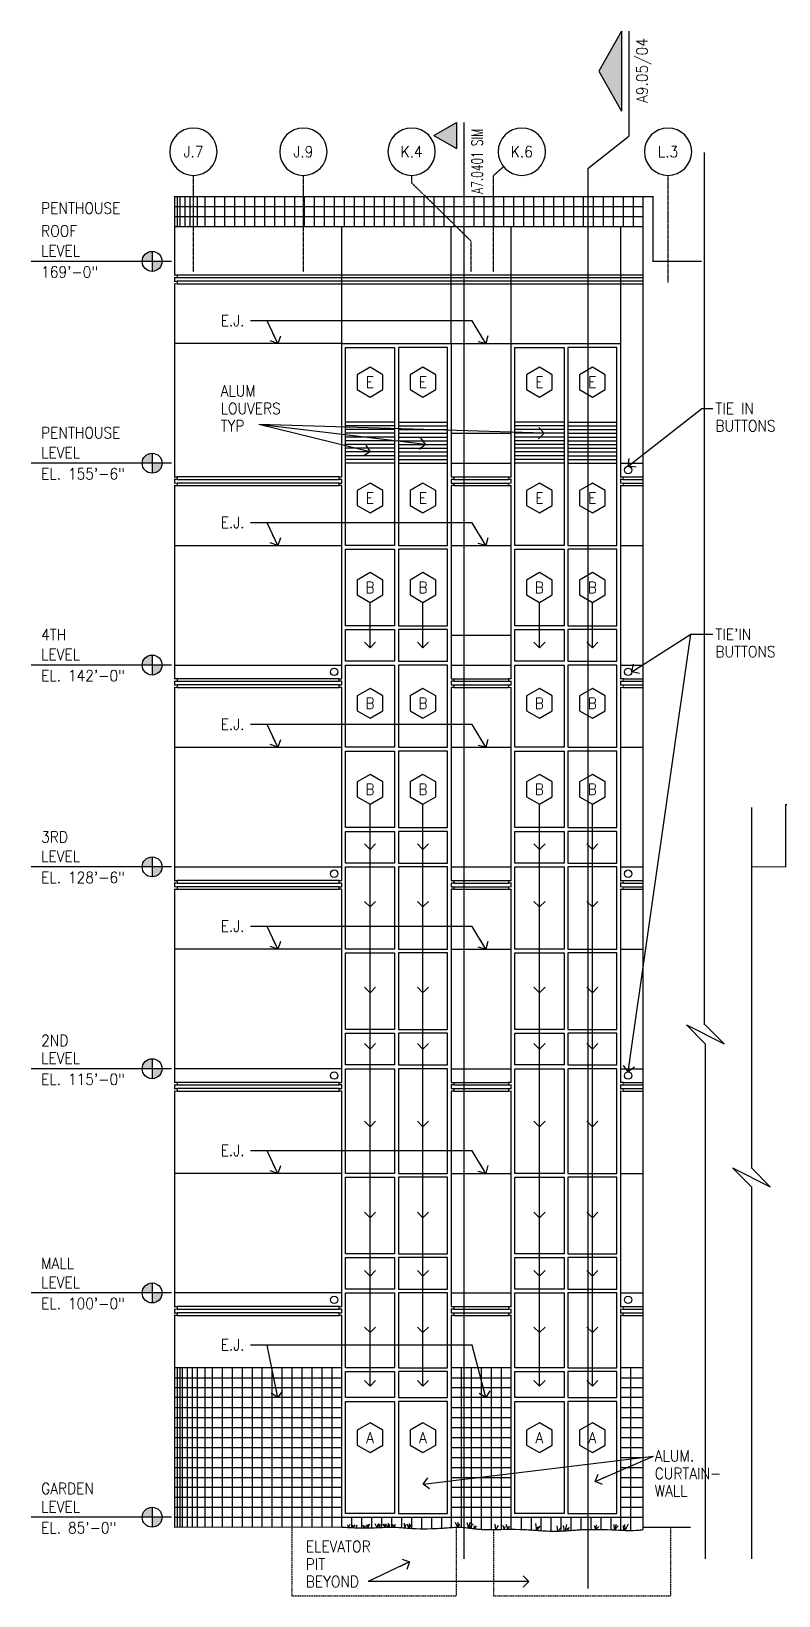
# Model space of a CAD drawing. Header units: inches. Extents: x 52 to 3653, y 87 to 2575.
# Drawn here: x 52 to 652, y 106 to 1362 of the extents above; entities that cross this region are included whole.
import ezdxf
from ezdxf.enums import TextEntityAlignment as Align

# ---------------------------------------------------------------- set-up
doc = ezdxf.new("R2010")
doc.units = ezdxf.units.IN
doc.header["$LTSCALE"] = 0.5
doc.header["$MEASUREMENT"] = 0
doc.linetypes.add('CENTER', pattern=[2, 1.25, -0.25, 0.25, -0.25])
doc.linetypes.add('HIDDEN', pattern=[0.375, 0.25, -0.125])
doc.layers.get('0').update_dxf_attribs({"linetype": 'CONTINUOUS'})
for name, color, linetype in [('A-ANNO-NOTE', 7, 'CONTINUOUS'), ('A-ANNO-SYMB', 7, 'CONTINUOUS'), ('A-ELEV', 2, 'CONTINUOUS'), ('A-ELEV-IDEN', 7, 'CONTINUOUS'), ('A-ELEV-OTLN', 5, 'CONTINUOUS'), ('A-ELEV-PATT', 8, 'CONTINUOUS'), ('A-GLAZ-FULL', 3, 'CONTINUOUS'), ('A-GLAZ-IDEN', 7, 'CONTINUOUS'), ('A-SECT-IDEN', 7, 'CONTINUOUS'), ('S-GRID', 8, 'CENTER'), ('S-GRID-IDEN', 7, 'CONTINUOUS')]:
    doc.layers.add(name, color=color, linetype=linetype)
doc.styles.add('NOTE', font='romans.shx', dxfattribs={"width": 0.9})
doc.dimstyles.new('A5-96', dxfattribs={"dimscale": 96, "dimtxt": 0.09375, "dimasz": 0.09375, "dimexe": 0.03125, "dimexo": 0.03125, "dimgap": 0.03125, "dimtad": 1, "dimdec": 4, "dimzin": 3, "dimdsep": 46, "dimlunit": 4, "dimtxsty": 'NOTE', "dimblk1": 'OPEN90', "dimblk2": 'OPEN90', "dimsah": 1, "dimcen": 0.09375, "dimclrd": 256, "dimclre": 256, "dimclrt": 256, "dimadec": 0, "dimazin": 0, "dimtfac": 1, "dimtdec": 4, "dimtmove": 2, "dimatfit": 3, "dimldrblk": 'OPEN90', "dimfxl": 0, "dimtolj": 1, "dimtzin": 1, "dimarcsym": 0})

# ---------------------------------------------------------------- blocks, each defined once
blk = doc.blocks.new('ELEVIDEN1')
h = blk.add_hatch(color=256)
h.paths.add_polyline_path([(0, 8), (0, 0), (8, 0, 0.414214)])
h.paths.add_polyline_path([(0, 0), (-8, 0, 0.414214), (0, -8)])
for p, q in [((-8, 0), (8, 0)), ((0, 8), (0, -8))]:
    blk.add_line(p, q)
blk.add_circle((0, 0), 8)
blk = doc.blocks.new('GRIDIDEN1')
blk.add_circle((0, 0), 0.198)
at = {"style": 'NOTE', "width": 0.9}
blk.add_attdef('IDEN1', text='', height=0.0938, dxfattribs=at).set_placement((0, 0), align=Align.MIDDLE)
blk = doc.blocks.new('_OPEN90')
at = {"color": 0, "linetype": 'ByBlock'}
for p, q in [((0, 0), (-1, 0)), ((-0.5, 0.5), (0, 0)), ((0, 0), (-0.5, -0.5))]:
    blk.add_line(p, q, dxfattribs=at)
blk = doc.blocks.new('SYMB')
blk.add_lwpolyline([(0, 0.125), (-0.108, 0.062), (-0.108, -0.062), (0, -0.125), (0.108, -0.062), (0.108, 0.062)], close=True)
at = {"style": 'NOTE', "width": 0.9}
blk.add_attdef('SYMB', text='', height=0.0938, dxfattribs=at).set_placement((0, 0), align=Align.MIDDLE)
blk = doc.blocks.new('SECTIDEN')
blk.add_hatch(color=256).paths.add_polyline_path([(18, 32), (0, 0), (18, -32)])
for p, q in [((18, 32), (0, 0)), ((18, 32), (18, -32)), ((0, 0), (18, -32))]:
    blk.add_line(p, q)
blk = doc.blocks.new('SECTIDEN2')
blk.add_hatch(color=256).paths.add_polyline_path([(0, 18.2), (-10.5, 0), (10.5, 0)])
for p, q in [((0, 18.2), (-10.5, 0)), ((0, 18.2), (10.5, 0)), ((10.5, 0), (-10.5, 0))]:
    blk.add_line(p, q)

msp = doc.modelspace()

# ---------------------------------------------------------------- linework, layer by layer
at = {"layer": 'A-ANNO-SYMB'}
for p, q in [((592.36871, 1264.20113), (592.36871, 564.00842)), ((630.20574, 738.52158), (630.20574, 449.30769)), ((577.97788, 564.06106), (608.32205, 548.79588)), ((577.97788, 564.06106), (593.14996, 548.84852)), ((593.14996, 564.00842), (608.32205, 548.79588)), ((593.14996, 548.84852), (593.14996, 135.39921)), ((615.03366, 449.36033), (645.37782, 434.09516)), ((615.03366, 449.36033), (630.20574, 434.1478)), ((630.20574, 449.30769), (645.37782, 434.09516)), ((630.20574, 434.1478), (630.20574, 135.39921))]:
    msp.add_line(p, q, dxfattribs=at)
at = {"layer": 'A-ELEV'}
for p, q in [((167.24518, 1204.85599), (543.24518, 1204.85599)), ((301.24518, 1110.85599), (301.24518, 1204.85599)), ((389.23502, 1110.85599), (389.23502, 1204.85599)), ((437.23502, 1110.85599), (437.23502, 1204.85599)), ((525.22485, 1110.85599), (525.22485, 1204.85599)), ((543.24518, 1165.85599), (169.24518, 1165.85599)), ((169.24518, 1163.85599), (543.24518, 1163.85599)), ((543.24518, 1160.85599), (169.24518, 1160.85599)), ((169.24518, 1158.85599), (543.24518, 1158.85599)), ((301.24518, 1110.85599), (167.24518, 1110.85599)), ((389.23502, 1110.85599), (437.23502, 1110.85599)), ((389.23502, 1110.85599), (437.23502, 1110.85599)), ((389.23502, 1038.85599), (437.23502, 1038.85599)), ((389.23502, 1014.85599), (437.23502, 1014.85599)), ((525.23502, 1014.85599), (543.24518, 1014.85599)), ((299.24518, 1003.85599), (169.24518, 1003.85599)), ((169.24518, 1001.85599), (299.24518, 1001.85599)), ((299.24518, 998.85599), (169.24518, 998.85599)), ((169.24518, 996.85599), (299.24518, 996.85599)), ((391.23502, 1003.85599), (435.23502, 1003.85599)), ((391.23502, 1001.85599), (435.23502, 1001.85599)), ((391.23502, 998.85599), (435.23502, 998.85599)), ((391.23502, 996.85599), (435.23502, 996.85599)), ((527.22485, 1003.85599), (543.24518, 1003.85599)), ((527.22485, 1001.85599), (543.24518, 1001.85599)), ((527.22485, 998.85599), (543.24518, 998.85599)), ((527.22485, 996.85599), (543.24518, 996.85599)), ((167.24518, 948.85599), (301.24518, 948.85599)), ((389.23502, 948.85599), (437.23502, 948.85599)), ((525.23502, 948.85599), (543.24518, 948.85599)), ((389.23502, 876.85599), (437.23502, 876.85599)), ((167.24518, 852.85599), (301.24518, 852.85599)), ((299.24518, 841.85599), (169.24518, 841.85599)), ((389.23502, 852.85599), (437.23502, 852.85599)), ((391.23502, 841.85599), (435.23502, 841.85599)), ((525.23502, 852.85599), (543.24518, 852.85599)), ((527.22485, 841.85599), (543.24518, 841.85599)), ((169.24518, 839.85599), (299.24518, 839.85599)), ((299.24518, 836.85599), (169.24518, 836.85599)), ((169.24518, 834.85599), (299.24518, 834.85599)), ((391.23502, 839.85599), (435.23502, 839.85599)), ((391.23502, 836.85599), (435.23502, 836.85599)), ((391.23502, 834.85599), (435.23502, 834.85599)), ((527.22485, 839.85599), (543.24518, 839.85599)), ((527.22485, 836.85599), (543.24518, 836.85599)), ((527.22485, 834.85599), (543.24518, 834.85599)), ((167.24518, 786.85599), (301.24518, 786.85599)), ((389.23502, 786.85599), (437.23502, 786.85599)), ((525.23502, 786.85599), (543.24518, 786.85599)), ((167.24518, 690.85599), (301.24518, 690.85599)), ((389.23502, 690.85599), (437.23502, 690.85599)), ((525.23502, 690.85599), (543.24518, 690.85599)), ((299.24518, 679.85599), (169.24518, 679.85599)), ((391.23502, 679.85599), (435.23502, 679.85599)), ((527.22485, 679.85599), (543.24518, 679.85599)), ((169.24518, 677.85599), (299.24518, 677.85599)), ((299.24518, 674.85599), (169.24518, 674.85599)), ((169.24518, 672.85599), (299.24518, 672.85599)), ((391.23502, 677.85599), (435.23502, 677.85599)), ((391.23502, 674.85599), (435.23502, 674.85599)), ((391.23502, 672.85599), (435.23502, 672.85599)), ((527.22485, 677.85599), (543.24518, 677.85599)), ((527.22485, 674.85599), (543.24518, 674.85599)), ((527.22485, 672.85599), (543.24518, 672.85599)), ((301.24518, 624.85599), (167.24518, 624.85599)), ((389.23502, 624.85599), (437.23502, 624.85599)), ((525.23502, 624.85599), (543.24518, 624.85599)), ((301.24518, 528.85599), (167.24518, 528.85599)), ((389.23502, 528.85599), (437.23502, 528.85599)), ((525.23502, 528.85599), (543.24518, 528.85599)), ((299.24518, 517.85599), (169.24518, 517.85599)), ((169.24518, 515.85599), (299.24518, 515.85599)), ((391.23502, 517.85599), (435.23502, 517.85599)), ((391.23502, 515.85599), (435.23502, 515.85599)), ((527.22485, 517.85599), (543.24518, 517.85599)), ((527.22485, 515.85599), (543.24518, 515.85599)), ((299.24518, 512.85599), (169.24518, 512.85599)), ((169.24518, 510.85599), (299.24518, 510.85599)), ((391.23502, 512.85599), (435.23502, 512.85599)), ((391.23502, 510.85599), (435.23502, 510.85599)), ((527.22485, 512.85599), (543.24518, 512.85599)), ((527.22485, 510.85599), (543.24518, 510.85599)), ((301.24518, 444.85599), (167.24518, 444.85599)), ((389.23502, 444.85599), (437.23502, 444.85599)), ((525.23502, 444.85599), (543.24518, 444.85599)), ((301.24518, 348.85599), (167.24518, 348.85599)), ((389.23502, 348.85599), (437.23502, 348.85599)), ((525.23502, 348.85599), (543.24518, 348.85599)), ((299.24518, 337.85599), (169.24518, 337.85599)), ((169.24518, 335.85599), (299.24518, 335.85599)), ((299.24518, 332.85599), (169.24518, 332.85599)), ((169.24518, 330.85599), (299.24518, 330.85599)), ((391.23502, 337.85599), (435.23502, 337.85599)), ((391.23502, 335.85599), (435.23502, 335.85599)), ((391.23502, 332.85599), (435.23502, 332.85599)), ((391.23502, 330.85599), (435.23502, 330.85599)), ((527.22485, 337.85599), (543.24518, 337.85599)), ((527.22485, 335.85599), (543.24518, 335.85599)), ((527.22485, 332.85599), (543.24518, 332.85599)), ((527.22485, 330.85599), (543.24518, 330.85599)), ((301.24518, 288.85599), (167.24518, 288.85599)), ((437.23502, 288.85599), (389.23502, 288.85599)), ((543.24518, 288.85599), (525.23502, 288.85599)), ((301.24518, 264.85599), (167.24518, 264.85599)), ((437.23502, 264.85599), (389.23502, 264.85599)), ((543.24518, 264.85599), (525.23502, 264.85599)), ((167.24518, 168.85599), (543.24518, 168.85599)), ((543.24518, 160.85599), (581.33324, 160.85599))]:
    msp.add_line(p, q, dxfattribs=at)
at = {"layer": 'A-ELEV', "linetype": 'HIDDEN'}
for p, q in [((261.24518, 160.85599), (261.24518, 105.85599)), ((393.24518, 160.7005), (393.24518, 105.85599)), ((423.24518, 158.82982), (423.24518, 105.85599)), ((565.24518, 160.7005), (565.24518, 105.85599)), ((261.24518, 105.85599), (393.24518, 105.85599)), ((423.24518, 105.85599), (565.24518, 105.85599))]:
    msp.add_line(p, q, dxfattribs=at)
at = {"layer": 'A-ELEV'}
for centre in [(531.22485, 1009.35599), (295.24518, 847.35599), (531.22485, 847.35599), (295.24518, 685.35599), (531.22485, 685.35599), (295.24518, 523.35599), (531.22485, 523.35599), (295.24518, 343.35599), (531.22485, 343.35599)]:
    msp.add_circle(centre, 3, dxfattribs=at)
at = {"layer": 'A-ELEV-IDEN'}
for p, q in [((164.67783, 1176.85599), (52.03308, 1176.85599)), ((164.67783, 1014.85599), (52.03308, 1014.85599)), ((164.67783, 852.85599), (52.03308, 852.85599)), ((164.67783, 690.85599), (52.03308, 690.85599)), ((164.67783, 528.85599), (52.03308, 528.85599)), ((164.67783, 348.85599), (52.03308, 348.85599)), ((164.67783, 168.85599), (52.03308, 168.85599))]:
    msp.add_line(p, q, dxfattribs=at)
at = {"layer": 'A-ELEV-OTLN', "const_width": 1}
for points in [[(543.24518, 1228.85599), (167.24518, 1228.85599), (167.24518, 1165.85599), (169.24518, 1165.85599), (169.24518, 1163.85599), (167.24518, 1163.85599), (167.24518, 1160.85599), (169.24518, 1160.85599), (169.24518, 1158.85599), (167.24518, 1158.85599), (167.24518, 1003.85599), (169.24518, 1003.85599), (169.24518, 1001.85599), (167.24518, 1001.85599), (167.24518, 998.85599), (169.24518, 998.85599), (169.24518, 996.85599), (167.24518, 996.85599), (167.24518, 841.85599), (169.24518, 841.85599), (169.24518, 839.85599), (167.24518, 839.85599), (167.24518, 836.85599), (169.24518, 836.85599), (169.24518, 834.85599), (167.24518, 834.85599), (167.24518, 679.85599), (169.24518, 679.85599), (169.24518, 677.85599), (167.24518, 677.85599), (167.24518, 674.85599), (169.24518, 674.85599), (169.24518, 672.85599), (167.24518, 672.85599), (167.24518, 517.85599), (169.24518, 517.85599), (169.24518, 515.85599), (167.24518, 515.85599), (167.24518, 512.85599), (169.24518, 512.85599), (169.24518, 510.85599), (167.24518, 510.85599), (167.24518, 337.85599), (169.24518, 337.85599), (169.24518, 335.85599), (167.24518, 335.85599), (167.24518, 332.85599), (169.24518, 332.85599), (169.24518, 330.85599), (167.24518, 330.85599), (167.24518, 160.85599), (301.24518, 160.85599)], [(543.24518, 158.75536), (543.24518, 1228.85599), (551.24518, 1228.85599), (551.24518, 1176.85599), (590.36871, 1176.85599)], [(437.23502, 159.05377), (437.23502, 330.85599), (435.23502, 330.85599), (435.23502, 332.85599), (437.23502, 332.85599), (437.23502, 335.85599), (435.23502, 335.85599), (435.23502, 337.85599), (437.23502, 337.85599), (437.23502, 510.85599), (435.23502, 510.85599), (435.23502, 512.85599), (437.23502, 512.85599), (437.23502, 515.85599), (435.23502, 515.85599), (435.23502, 517.85599), (437.23502, 517.85599), (437.23502, 672.85599), (435.23502, 672.85599), (435.23502, 674.85599), (437.23502, 674.85599), (437.23502, 677.85599), (435.23502, 677.85599), (435.23502, 679.85599), (437.23502, 679.85599), (437.23502, 834.85599), (435.23502, 834.85599), (435.23502, 836.85599), (437.23502, 836.85599), (437.23502, 839.85599), (435.23502, 839.85599), (435.23502, 841.85599), (437.23502, 841.85599), (437.23502, 996.85599), (435.23502, 996.85599), (435.23502, 998.85599), (437.23502, 998.85599), (437.23502, 1001.85599), (435.23502, 1001.85599), (435.23502, 1003.85599), (437.23502, 1003.85599), (437.23502, 1110.85599), (525.22485, 1110.85599), (525.22485, 1003.85599), (527.22485, 1003.85599), (527.22485, 1001.85599), (525.22485, 1001.85599), (525.22485, 998.85599), (527.22485, 998.85599), (527.22485, 996.85599), (525.22485, 996.85599), (525.22485, 841.85599), (527.22485, 841.85599), (527.22485, 839.85599), (525.22485, 839.85599), (525.22485, 836.85599), (527.22485, 836.85599), (527.22485, 834.85599), (525.22485, 834.85599), (525.22485, 679.85599), (527.22485, 679.85599), (527.22485, 677.85599), (525.22485, 677.85599), (525.22485, 674.85599), (527.22485, 674.85599), (527.22485, 672.85599), (525.22485, 672.85599), (525.22485, 517.85599), (527.22485, 517.85599), (527.22485, 515.85599), (525.22485, 515.85599), (525.22485, 512.85599), (527.22485, 512.85599), (527.22485, 510.85599), (525.22485, 510.85599), (525.22485, 337.85599), (527.22485, 337.85599), (527.22485, 335.85599), (525.22485, 335.85599), (525.22485, 332.85599), (527.22485, 332.85599), (527.22485, 330.85599), (525.22485, 330.85599), (525.22485, 158.33553)], [(2348.67347, 740.85599), (657.67347, 740.85599), (657.67347, 690.85599), (630.20574, 690.85599)], [(301.24518, 160.85599), (308.07309, 160.42815), (314.15876, 160.20498), (319.57328, 160.14326), (324.38773, 160.19981), (328.67323, 160.3314), (332.50085, 160.49485), (335.9417, 160.64695), (339.06686, 160.74449), (341.94348, 160.75458), (344.62298, 160.68553), (347.15281, 160.55596), (349.58044, 160.38449), (351.95332, 160.18975), (354.31893, 159.99036), (356.72472, 159.80493), (359.21815, 159.65208), (361.83247, 159.54666), (364.54405, 159.48837), (367.31502, 159.47315), (370.10755, 159.49691), (372.88376, 159.55558), (375.60582, 159.6451), (378.23587, 159.76138), (380.73604, 159.90035), (383.07914, 160.05664), (385.28048, 160.21962), (387.36603, 160.37737), (389.36175, 160.51796), (391.29361, 160.62947), (393.18757, 160.69997), (395.0696, 160.71752), (396.96566, 160.67022), (398.89635, 160.55097), (400.86077, 160.37208), (402.85266, 160.15073), (404.86576, 159.90406), (406.8938, 159.64923), (408.93053, 159.40341), (410.96966, 159.18375), (413.00496, 159.0074), (415.03339, 158.88718), (417.06497, 158.81841), (419.11293, 158.7921), (421.19055, 158.79924), (423.31106, 158.8308), (425.48772, 158.87778), (427.73378, 158.93117), (430.06249, 158.98195), (432.48251, 159.02208), (434.98412, 159.04739), (437.55299, 159.05467), (440.17482, 159.04073), (442.83528, 159.00236), (445.52006, 158.93635), (448.21483, 158.83951), (450.90529, 158.70864), (453.58018, 158.54338), (456.24051, 158.35484), (458.89035, 158.157), (461.5338, 157.96381), (464.17491, 157.78924), (466.81776, 157.64726), (469.46645, 157.55183), (472.12503, 157.51692), (474.7937, 157.55173), (477.45714, 157.64648), (480.09611, 157.78662), (482.69141, 157.9576), (485.22381, 158.14488), (487.6741, 158.3339), (490.02306, 158.51011), (492.25147, 158.65898), (494.34701, 158.76934), (496.3249, 158.84363), (498.20729, 158.88766), (500.01631, 158.90725), (501.77407, 158.90822), (503.50272, 158.89639), (505.22437, 158.87757), (506.96117, 158.85759), (508.73165, 158.84062), (510.53999, 158.82423), (512.38675, 158.80435), (514.27254, 158.7769), (516.19793, 158.73782), (518.1635, 158.68303), (520.16984, 158.60845), (522.21752, 158.51001), (524.31317, 158.38829), (526.48751, 158.26246), (528.77732, 158.15635), (531.21936, 158.09378), (533.8504, 158.09857), (536.7072, 158.19455), (539.82654, 158.40554), (543.24518, 158.75536)]]:
    msp.add_lwpolyline(points, dxfattribs=at)
at = {"layer": 'A-ELEV-OTLN'}
msp.add_lwpolyline([(301.24518, 160.85599), (301.24518, 330.85599), (299.24518, 330.85599), (299.24518, 332.85599), (301.24518, 332.85599), (301.24518, 335.85599), (299.24518, 335.85599), (299.24518, 337.85599), (301.24518, 337.85599), (301.24518, 510.85599), (299.24518, 510.85599), (299.24518, 512.85599), (301.24518, 512.85599), (301.24518, 515.85599), (299.24518, 515.85599), (299.24518, 517.85599), (301.24518, 517.85599), (301.24518, 672.85599), (299.24518, 672.85599), (299.24518, 674.85599), (301.24518, 674.85599), (301.24518, 677.85599), (299.24518, 677.85599), (299.24518, 679.85599), (301.24518, 679.85599), (301.24518, 834.85599), (299.24518, 834.85599), (299.24518, 836.85599), (301.24518, 836.85599), (301.24518, 839.85599), (299.24518, 839.85599), (299.24518, 841.85599), (301.24518, 841.85599), (301.24518, 996.85599), (299.24518, 996.85599), (299.24518, 998.85599), (301.24518, 998.85599), (301.24518, 1001.85599), (299.24518, 1001.85599), (299.24518, 1003.85599), (301.24518, 1003.85599), (301.24518, 1110.85599), (389.23502, 1110.85599), (389.23502, 1003.85599), (391.23502, 1003.85599), (391.23502, 1001.85599), (389.23502, 1001.85599), (389.23502, 998.85599), (391.23502, 998.85599), (391.23502, 996.85599), (389.23502, 996.85599), (389.23502, 841.85599), (391.23502, 841.85599), (391.23502, 839.85599), (389.23502, 839.85599), (389.23502, 836.85599), (391.23502, 836.85599), (391.23502, 834.85599), (389.23502, 834.85599), (389.23502, 679.85599), (391.23502, 679.85599), (391.23502, 677.85599), (389.23502, 677.85599), (389.23502, 674.85599), (391.23502, 674.85599), (391.23502, 672.85599), (389.23502, 672.85599), (389.23502, 517.85599), (391.23502, 517.85599), (391.23502, 515.85599), (389.23502, 515.85599), (389.23502, 512.85599), (391.23502, 512.85599), (391.23502, 510.85599), (389.23502, 510.85599), (389.23502, 337.85599), (391.23502, 337.85599), (391.23502, 335.85599), (389.23502, 335.85599), (389.23502, 332.85599), (391.23502, 332.85599), (391.23502, 330.85599), (389.23502, 330.85599), (389.23502, 160.50904)], dxfattribs=at)
at = {"layer": 'A-ELEV-PATT'}
for p, q in [((167.24518, 1220.85599), (543.24518, 1220.85599)), ((169.24518, 1228.85599), (169.24518, 1204.85599)), ((171.24518, 1228.85599), (171.24518, 1204.85599)), ((175.24518, 1228.85599), (175.24518, 1204.85599)), ((179.24518, 1228.85599), (179.24518, 1204.85599)), ((185.24518, 1228.85599), (185.24518, 1204.85599)), ((191.24518, 1228.85599), (191.24518, 1204.85599)), ((199.24518, 1228.85599), (199.24518, 1204.85599)), ((207.24518, 1228.85599), (207.24518, 1204.85599)), ((215.24518, 1228.85599), (215.24518, 1204.85599)), ((223.24518, 1228.85599), (223.24518, 1204.85599)), ((231.24518, 1228.85599), (231.24518, 1204.85599)), ((239.24518, 1228.85599), (239.24518, 1204.85599)), ((247.24518, 1228.85599), (247.24518, 1204.85599)), ((255.24518, 1228.85599), (255.24518, 1204.85599)), ((263.24518, 1228.85599), (263.24518, 1204.85599)), ((271.24518, 1228.85599), (271.24518, 1204.85599)), ((279.24518, 1228.85599), (279.24518, 1204.85599)), ((287.24518, 1228.85599), (287.24518, 1204.85599)), ((295.24518, 1228.85599), (295.24518, 1204.85599)), ((303.24518, 1228.85599), (303.24518, 1204.85599)), ((311.24518, 1228.85599), (311.24518, 1204.85599)), ((319.24518, 1228.85599), (319.24518, 1204.85599)), ((327.24518, 1228.85599), (327.24518, 1204.85599)), ((335.24518, 1228.85599), (335.24518, 1204.85599)), ((343.24518, 1228.85599), (343.24518, 1204.85599)), ((351.24518, 1228.85599), (351.24518, 1204.85599)), ((359.24518, 1228.85599), (359.24518, 1204.85599)), ((367.24518, 1228.85599), (367.24518, 1204.85599)), ((375.24518, 1228.85599), (375.24518, 1204.85599)), ((383.24518, 1228.85599), (383.24518, 1204.85599)), ((391.24518, 1228.85599), (391.24518, 1204.85599)), ((399.24518, 1228.85599), (399.24518, 1204.85599)), ((407.24518, 1228.85599), (407.24518, 1204.85599)), ((415.24518, 1228.85599), (415.24518, 1204.85599)), ((423.24518, 1228.85599), (423.24518, 1204.85599)), ((431.24518, 1228.85599), (431.24518, 1204.85599)), ((439.24518, 1228.85599), (439.24518, 1204.85599)), ((447.24518, 1228.85599), (447.24518, 1204.85599)), ((455.24518, 1228.85599), (455.24518, 1204.85599)), ((463.24518, 1228.85599), (463.24518, 1204.85599)), ((471.24518, 1228.85599), (471.24518, 1204.85599)), ((479.24518, 1228.85599), (479.24518, 1204.85599)), ((487.24518, 1228.85599), (487.24518, 1204.85599)), ((495.24518, 1228.85599), (495.24518, 1204.85599)), ((503.24518, 1228.85599), (503.24518, 1204.85599)), ((511.24518, 1228.85599), (511.24518, 1204.85599)), ((519.24518, 1228.85599), (519.24518, 1204.85599)), ((527.24518, 1228.85599), (527.24518, 1204.85599)), ((535.24518, 1228.85599), (535.24518, 1204.85599)), ((167.24518, 1212.85599), (543.24518, 1212.85599)), ((169.24518, 288.85599), (169.24518, 160.85599)), ((171.24518, 288.85599), (171.24518, 160.85599)), ((173.24518, 288.85599), (173.24518, 160.85599)), ((177.24518, 288.85599), (177.24518, 160.85599)), ((181.24518, 288.85599), (181.24518, 160.85599)), ((185.24518, 288.85599), (185.24518, 160.85599)), ((191.24518, 288.85599), (191.24518, 160.85599)), ((197.24518, 288.85599), (197.24518, 160.85599)), ((205.24518, 288.85599), (205.24518, 160.85599)), ((213.24518, 288.85599), (213.24518, 160.85599)), ((221.24518, 288.85599), (221.24518, 160.85599)), ((229.24518, 288.85599), (229.24518, 160.85599)), ((237.24518, 288.85599), (237.24518, 160.85599)), ((245.24518, 288.85599), (245.24518, 160.85599)), ((253.24518, 288.85599), (253.24518, 160.85599)), ((261.24518, 288.85599), (261.24518, 160.85599)), ((269.24518, 288.85599), (269.24518, 160.85599)), ((277.24518, 288.85599), (277.24518, 160.85599)), ((285.24518, 288.85599), (285.24518, 160.85599)), ((293.24518, 288.85599), (293.24518, 160.85599)), ((397.24518, 288.85599), (397.24518, 160.65295)), ((405.24518, 288.85599), (405.24518, 159.85639)), ((413.24518, 288.85599), (413.24518, 158.99316)), ((421.24518, 288.85599), (421.24518, 158.80005)), ((429.24518, 288.85599), (429.24518, 158.96412)), ((533.24518, 288.85599), (533.24518, 158.09747)), ((167.24518, 280.85599), (301.24518, 280.85599)), ((389.23502, 280.85599), (437.23502, 280.85599)), ((525.23502, 280.85599), (543.24518, 280.85599)), ((167.24518, 272.85599), (301.24518, 272.85599)), ((389.23502, 272.85599), (437.23502, 272.85599)), ((525.23502, 272.85599), (543.24518, 272.85599)), ((167.24518, 256.85599), (301.24518, 256.85599)), ((389.23502, 256.85599), (437.23502, 256.85599)), ((525.23502, 256.85599), (543.24518, 256.85599)), ((167.24518, 248.85599), (301.24518, 248.85599)), ((167.24518, 240.85599), (301.24518, 240.85599)), ((389.23502, 248.85599), (437.23502, 248.85599)), ((389.23502, 240.85599), (437.23502, 240.85599)), ((525.23502, 248.85599), (543.24518, 248.85599)), ((525.23502, 240.85599), (543.24518, 240.85599)), ((167.24518, 232.85599), (301.24518, 232.85599)), ((389.23502, 232.85599), (437.23502, 232.85599)), ((525.23502, 232.85599), (543.24518, 232.85599)), ((167.24518, 224.85599), (301.24518, 224.85599)), ((167.24518, 216.85599), (301.24518, 216.85599)), ((389.23502, 224.85599), (437.23502, 224.85599)), ((389.23502, 216.85599), (437.23502, 216.85599)), ((525.23502, 224.85599), (543.24518, 224.85599)), ((525.23502, 216.85599), (543.24518, 216.85599)), ((167.24518, 208.85599), (301.24518, 208.85599)), ((389.23502, 208.85599), (437.23502, 208.85599)), ((525.23502, 208.85599), (543.24518, 208.85599)), ((167.24518, 200.85599), (301.24518, 200.85599)), ((167.24518, 192.85599), (301.24518, 192.85599)), ((389.23502, 200.85599), (437.23502, 200.85599)), ((389.23502, 192.85599), (437.23502, 192.85599)), ((525.23502, 200.85599), (543.24518, 200.85599)), ((525.23502, 192.85599), (543.24518, 192.85599)), ((167.24518, 184.85599), (301.24518, 184.85599)), ((167.24518, 176.85599), (301.24518, 176.85599)), ((389.23502, 184.85599), (437.23502, 184.85599)), ((389.23502, 176.85599), (437.23502, 176.85599)), ((525.23502, 184.85599), (543.24518, 184.85599)), ((525.23502, 176.85599), (543.24518, 176.85599)), ((309.24518, 168.85599), (309.24518, 160.38517)), ((317.24518, 168.85599), (317.24518, 160.1698)), ((325.24518, 168.85599), (325.24518, 160.22614)), ((329.84397, 160.35077), (327.99518, 163.46383)), ((329.84397, 160.35077), (330.46023, 163.29278)), ((331.57181, 160.45518), (331.11073, 163.7375)), ((333.24518, 168.85599), (333.24518, 160.52775)), ((336.32008, 160.65876), (334.63713, 163.25857)), ((336.32008, 160.65876), (336.24627, 163.49803)), ((336.32008, 160.65876), (337.13644, 163.29278)), ((338.6566, 160.73169), (338.95099, 164.07959)), ((341.24518, 168.85599), (341.24518, 160.75213)), ((349.24518, 168.85599), (349.24518, 160.40817)), ((351.95332, 160.18975), (351.53888, 164.00487)), ((355.52182, 159.89764), (353.84391, 163.28513)), ((355.52182, 159.89764), (355.57268, 163.71697)), ((357.24518, 168.85599), (357.24518, 159.77302)), ((365.24518, 168.85599), (365.24518, 159.48452)), ((373.24518, 168.85599), (373.24518, 159.56747)), ((381.24518, 168.85599), (381.24518, 159.93431)), ((394.43937, 160.69971), (392.74311, 164.65446)), ((394.43937, 160.69971), (394.66554, 164.88045)), ((394.43937, 160.69971), (396.06024, 163.26088)), ((403.37714, 160.08646), (402.00528, 164.2604)), ((403.37714, 160.08646), (404.25941, 164.62078)), ((403.37714, 160.08646), (406.9193, 163.58471)), ((445.23502, 168.85599), (445.23502, 158.94336)), ((453.23502, 168.85599), (453.23502, 158.5647)), ((457.96915, 158.22578), (457.10303, 163.87682)), ((461.23502, 168.85599), (461.23502, 157.98565)), ((469.23502, 168.85599), (469.23502, 157.56017)), ((477.23502, 168.85599), (477.23502, 157.63858)), ((485.23502, 168.85599), (485.23502, 158.14574)), ((493.23502, 168.85599), (493.23502, 158.71078)), ((501.23502, 168.85599), (501.23502, 158.90792)), ((509.23502, 168.85599), (509.23502, 158.83606)), ((517.23502, 168.85599), (517.23502, 158.70891)), ((528.77732, 158.15635), (531.53451, 163.46405)), ((306.81243, 160.61527), (306.11898, 162.78433)), ((306.81243, 160.61527), (308.16919, 163.23622)), ((310.35028, 160.34464), (310.21939, 162.48308)), ((310.35028, 160.34464), (312.08871, 162.63371)), ((312.79467, 160.255), (313.77711, 162.87471)), ((319.57328, 160.14326), (318.3746, 162.60859)), ((319.57328, 160.14326), (320.39458, 162.26649)), ((321.98051, 160.17153), (321.31898, 162.77964)), ((321.98051, 160.17153), (323.88675, 163.22436)), ((321.98051, 160.17153), (322.75692, 163.19015)), ((331.57181, 160.45518), (332.41174, 163.19015)), ((338.6566, 160.73169), (337.88964, 162.26649)), ((338.6566, 160.73169), (340.11505, 162.91647)), ((343.56115, 160.71289), (342.10079, 163.05331)), ((343.56115, 160.71289), (344.05229, 163.15594)), ((351.95332, 160.18975), (352.86005, 162.90268)), ((355.52182, 159.89764), (357.24518, 162.92526)), ((407.91217, 159.52632), (407.64062, 161.96303)), ((407.91217, 159.52632), (409.48901, 161.87294)), ((424.95411, 158.86626), (424.36634, 163.17928)), ((424.95411, 158.86626), (427.16147, 162.54863)), ((431.91073, 159.0126), (430.5237, 162.10629)), ((431.91073, 159.0126), (432.51174, 161.2858)), ((434.98412, 159.04739), (433.37611, 162.92678)), ((434.98412, 159.04739), (436.09887, 162.01992)), ((457.96915, 158.22578), (460.5605, 161.804)), ((457.96915, 158.22578), (458.9182, 161.45853)), ((474.7937, 157.55173), (474.20295, 161.92054)), ((474.7937, 157.55173), (477.7572, 161.00276)), ((480.09611, 157.78662), (479.19488, 162.19986)), ((480.9049, 157.83991), (482.03028, 163.11764)), ((482.69141, 157.9576), (482.38971, 160.16479)), ((482.69141, 157.9576), (483.98712, 160.92296)), ((505.22437, 158.87757), (504.08315, 161.89345)), ((505.22437, 158.87757), (505.76729, 162.67875)), ((505.22437, 158.87757), (507.78824, 161.50081)), ((520.16984, 158.60845), (519.91399, 163.01531)), ((520.16984, 158.60845), (521.87881, 163.18358)), ((520.16984, 158.60845), (523.16998, 161.89345)), ((527.63241, 158.20941), (527.38031, 162.11783)), ((528.77732, 158.15635), (528.50306, 163.0714))]:
    msp.add_line(p, q, dxfattribs=at)
at = {"layer": 'A-GLAZ-FULL'}
for p, q in [((343.7401, 1047.85599), (304.24518, 1047.85599)), ((343.7401, 1044.85599), (304.24518, 1044.85599)), ((346.7401, 1047.85599), (386.23502, 1047.85599)), ((346.7401, 1044.85599), (386.23502, 1044.85599)), ((479.72994, 1047.85599), (440.23502, 1047.85599)), ((479.72994, 1044.85599), (440.23502, 1044.85599)), ((482.72994, 1047.85599), (522.22485, 1047.85599)), ((482.72994, 1044.85599), (522.22485, 1044.85599)), ((343.7401, 1041.85599), (304.24518, 1041.85599)), ((343.7401, 1038.85599), (304.24518, 1038.85599)), ((343.7401, 1035.85599), (304.24518, 1035.85599)), ((343.7401, 1032.85599), (304.24518, 1032.85599)), ((343.7401, 1029.85599), (304.24518, 1029.85599)), ((346.7401, 1041.85599), (386.23502, 1041.85599)), ((346.7401, 1038.85599), (386.23502, 1038.85599)), ((346.7401, 1035.85599), (386.23502, 1035.85599)), ((346.7401, 1032.85599), (386.23502, 1032.85599)), ((346.7401, 1029.85599), (386.23502, 1029.85599)), ((479.72994, 1041.85599), (440.23502, 1041.85599)), ((479.72994, 1038.85599), (440.23502, 1038.85599)), ((479.72994, 1035.85599), (440.23502, 1035.85599)), ((479.72994, 1032.85599), (440.23502, 1032.85599)), ((479.72994, 1029.85599), (440.23502, 1029.85599)), ((482.72994, 1041.85599), (522.22485, 1041.85599)), ((482.72994, 1038.85599), (522.22485, 1038.85599)), ((482.72994, 1035.85599), (522.22485, 1035.85599)), ((482.72994, 1032.85599), (522.22485, 1032.85599)), ((482.72994, 1029.85599), (522.22485, 1029.85599)), ((343.7401, 1026.85599), (304.24518, 1026.85599)), ((343.7401, 1023.85599), (304.24518, 1023.85599)), ((343.7401, 1020.85599), (304.24518, 1020.85599)), ((343.7401, 1017.85599), (304.24518, 1017.85599)), ((346.7401, 1026.85599), (386.23502, 1026.85599)), ((346.7401, 1023.85599), (386.23502, 1023.85599)), ((346.7401, 1020.85599), (386.23502, 1020.85599)), ((346.7401, 1017.85599), (386.23502, 1017.85599)), ((479.72994, 1026.85599), (440.23502, 1026.85599)), ((479.72994, 1023.85599), (440.23502, 1023.85599)), ((479.72994, 1020.85599), (440.23502, 1020.85599)), ((479.72994, 1017.85599), (440.23502, 1017.85599)), ((482.72994, 1026.85599), (522.22485, 1026.85599)), ((482.72994, 1023.85599), (522.22485, 1023.85599)), ((482.72994, 1020.85599), (522.22485, 1020.85599)), ((482.72994, 1017.85599), (522.22485, 1017.85599)), ((343.7401, 1014.85599), (304.24518, 1014.85599)), ((346.7401, 1014.85599), (386.23502, 1014.85599)), ((479.72994, 1014.85599), (440.23502, 1014.85599)), ((482.72994, 1014.85599), (522.22485, 1014.85599))]:
    msp.add_line(p, q, dxfattribs=at)
for points in [[(304.24518, 1107.85599), (343.7401, 1107.85599), (343.7401, 948.85599), (304.24518, 948.85599)], [(386.23502, 1107.85599), (346.7401, 1107.85599), (346.7401, 948.85599), (386.23502, 948.85599)], [(440.23502, 1107.85599), (479.72994, 1107.85599), (479.72994, 948.85599), (440.23502, 948.85599)], [(522.22485, 1107.85599), (482.72994, 1107.85599), (482.72994, 948.85599), (522.22485, 948.85599)], [(304.24518, 884.35599), (304.24518, 945.85599), (343.7401, 945.85599), (343.7401, 884.35599)], [(386.23502, 884.35599), (386.23502, 945.85599), (346.7401, 945.85599), (346.7401, 884.35599)], [(440.23502, 884.35599), (440.23502, 945.85599), (479.72994, 945.85599), (479.72994, 884.35599)], [(522.22485, 884.35599), (522.22485, 945.85599), (482.72994, 945.85599), (482.72994, 884.35599)], [(304.24518, 881.35599), (343.7401, 881.35599), (343.7401, 855.85599), (304.24518, 855.85599)], [(386.23502, 881.35599), (346.7401, 881.35599), (346.7401, 855.85599), (386.23502, 855.85599)], [(440.23502, 881.35599), (479.72994, 881.35599), (479.72994, 855.85599), (440.23502, 855.85599)], [(522.22485, 881.35599), (482.72994, 881.35599), (482.72994, 855.85599), (522.22485, 855.85599)], [(304.24518, 852.85599), (343.7401, 852.85599), (343.7401, 786.85599), (304.24518, 786.85599)], [(386.23502, 852.85599), (346.7401, 852.85599), (346.7401, 786.85599), (386.23502, 786.85599)], [(440.23502, 852.85599), (479.72994, 852.85599), (479.72994, 786.85599), (440.23502, 786.85599)], [(522.22485, 852.85599), (482.72994, 852.85599), (482.72994, 786.85599), (522.22485, 786.85599)], [(304.24518, 722.35599), (304.24518, 783.85599), (343.7401, 783.85599), (343.7401, 722.35599)], [(386.23502, 722.35599), (386.23502, 783.85599), (346.7401, 783.85599), (346.7401, 722.35599)], [(440.23502, 722.35599), (440.23502, 783.85599), (479.72994, 783.85599), (479.72994, 722.35599)], [(522.22485, 722.35599), (522.22485, 783.85599), (482.72994, 783.85599), (482.72994, 722.35599)], [(304.24518, 719.35599), (343.7401, 719.35599), (343.7401, 693.85599), (304.24518, 693.85599)], [(386.23502, 719.35599), (346.7401, 719.35599), (346.7401, 693.85599), (386.23502, 693.85599)], [(440.23502, 719.35599), (479.72994, 719.35599), (479.72994, 693.85599), (440.23502, 693.85599)], [(522.22485, 719.35599), (482.72994, 719.35599), (482.72994, 693.85599), (522.22485, 693.85599)], [(304.24518, 690.85599), (343.7401, 690.85599), (343.7401, 624.85599), (304.24518, 624.85599)], [(386.23502, 690.85599), (346.7401, 690.85599), (346.7401, 624.85599), (386.23502, 624.85599)], [(440.23502, 690.85599), (479.72994, 690.85599), (479.72994, 624.85599), (440.23502, 624.85599)], [(522.22485, 690.85599), (482.72994, 690.85599), (482.72994, 624.85599), (522.22485, 624.85599)], [(304.24518, 621.85599), (343.7401, 621.85599), (343.7401, 560.35599), (304.24518, 560.35599)], [(386.23502, 621.85599), (346.7401, 621.85599), (346.7401, 560.35599), (386.23502, 560.35599)], [(440.23502, 621.85599), (479.72994, 621.85599), (479.72994, 560.35599), (440.23502, 560.35599)], [(522.22485, 621.85599), (482.72994, 621.85599), (482.72994, 560.35599), (522.22485, 560.35599)], [(304.24518, 557.35599), (343.7401, 557.35599), (343.7401, 531.85599), (304.24518, 531.85599)], [(386.23502, 557.35599), (346.7401, 557.35599), (346.7401, 531.85599), (386.23502, 531.85599)], [(440.23502, 557.35599), (479.72994, 557.35599), (479.72994, 531.85599), (440.23502, 531.85599)], [(522.22485, 557.35599), (482.72994, 557.35599), (482.72994, 531.85599), (522.22485, 531.85599)], [(304.24518, 528.85599), (343.7401, 528.85599), (343.7401, 444.85599), (304.24518, 444.85599)], [(386.23502, 528.85599), (346.7401, 528.85599), (346.7401, 444.85599), (386.23502, 444.85599)], [(440.23502, 528.85599), (479.72994, 528.85599), (479.72994, 444.85599), (440.23502, 444.85599)], [(522.22485, 528.85599), (482.72994, 528.85599), (482.72994, 444.85599), (522.22485, 444.85599)], [(304.24518, 441.85599), (343.7401, 441.85599), (343.7401, 380.35599), (304.24518, 380.35599)], [(386.23502, 441.85599), (346.7401, 441.85599), (346.7401, 380.35599), (386.23502, 380.35599)], [(440.23502, 441.85599), (479.72994, 441.85599), (479.72994, 380.35599), (440.23502, 380.35599)], [(522.22485, 441.85599), (482.72994, 441.85599), (482.72994, 380.35599), (522.22485, 380.35599)], [(304.24518, 377.35599), (343.7401, 377.35599), (343.7401, 351.85599), (304.24518, 351.85599)], [(386.23502, 377.35599), (346.7401, 377.35599), (346.7401, 351.85599), (386.23502, 351.85599)], [(440.23502, 377.35599), (479.72994, 377.35599), (479.72994, 351.85599), (440.23502, 351.85599)], [(522.22485, 377.35599), (482.72994, 377.35599), (482.72994, 351.85599), (522.22485, 351.85599)], [(304.24518, 288.85599), (304.24518, 348.85599), (343.7401, 348.85599), (343.7401, 288.85599)], [(386.23502, 288.85599), (386.23502, 348.85599), (346.7401, 348.85599), (346.7401, 288.85599)], [(440.23502, 288.85599), (440.23502, 348.85599), (479.72994, 348.85599), (479.72994, 288.85599)], [(522.22485, 288.85599), (522.22485, 348.85599), (482.72994, 348.85599), (482.72994, 288.85599)], [(304.24518, 285.85599), (343.7401, 285.85599), (343.7401, 264.85599), (304.24518, 264.85599)], [(386.23502, 285.85599), (346.7401, 285.85599), (346.7401, 264.85599), (386.23502, 264.85599)], [(440.23502, 285.85599), (479.72994, 285.85599), (479.72994, 264.85599), (440.23502, 264.85599)], [(522.22485, 285.85599), (482.72994, 285.85599), (482.72994, 264.85599), (522.22485, 264.85599)], [(304.24518, 171.85599), (304.24518, 261.85599), (343.7401, 261.85599), (343.7401, 171.85599)], [(386.23502, 171.85599), (386.23502, 261.85599), (346.7401, 261.85599), (346.7401, 171.85599)], [(440.23502, 171.85599), (440.23502, 261.85599), (479.72994, 261.85599), (479.72994, 171.85599)], [(522.22485, 171.85599), (522.22485, 261.85599), (482.72994, 261.85599), (482.72994, 171.85599)]]:
    msp.add_lwpolyline(points, close=True, dxfattribs=at)
at = {"layer": 'A-SECT-IDEN'}
for p, q in [((531.64415, 1361.52863), (531.64415, 1277.37856)), ((399.28253, 1288.33983), (399.28253, 135.45712)), ((498.77181, 1251.4262), (531.64415, 1277.37856)), ((498.77181, 1251.4262), (498.77181, 111.74081))]:
    msp.add_line(p, q, dxfattribs=at)
at = {"layer": 'S-GRID', "ltscale": 0.5}
for p, q in [((182.24518, 1168.52362), (182.24518, 1245.88904)), ((270.49518, 1168.52362), (270.49518, 1245.88904)), ((357.37195, 1245.88904), (357.37195, 1239.91531)), ((423.24518, 1245.88904), (431.22607, 1252.79489)), ((423.24518, 1168.52362), (423.24518, 1245.88904)), ((563.24518, 1159.98142), (563.24518, 1245.88904)), ((357.37195, 1239.91531), (405.24518, 1193.01641)), ((405.24518, 1168.52362), (405.24518, 1193.01641))]:
    msp.add_line(p, q, dxfattribs=at)

# ---------------------------------------------------------------- block references
at = {"layer": 'A-ELEV-IDEN', "rotation": 270}
for p in [(149.04797, 1176.85599), (149.04797, 1014.85599), (149.04797, 852.85599), (149.04797, 690.85599), (149.04797, 528.85599), (149.04797, 348.85599), (149.04797, 168.85599)]:
    msp.add_blockref('ELEVIDEN1', p, dxfattribs=at)
at = {"layer": 'A-GLAZ-IDEN', "xscale": 96, "yscale": 96, "zscale": 96}
for p, values in [((323.99264, 1079.93149), {'SYMB': 'E'}), ((366.48756, 1079.93149), {'SYMB': 'E'}), ((459.98248, 1079.93149), {'SYMB': 'E'}), ((502.4774, 1079.93149), {'SYMB': 'E'}), ((323.99264, 986.93149), {'SYMB': 'E'}), ((366.48756, 986.93149), {'SYMB': 'E'}), ((459.98248, 986.93149), {'SYMB': 'E'}), ((502.4774, 986.93149), {'SYMB': 'E'}), ((323.99264, 915.10599), {'SYMB': 'B'}), ((366.48756, 915.10599), {'SYMB': 'B'}), ((459.98248, 915.10599), {'SYMB': 'B'}), ((502.4774, 915.10599), {'SYMB': 'B'}), ((323.99264, 822.10599), {'SYMB': 'B'}), ((366.48756, 822.10599), {'SYMB': 'B'}), ((459.98248, 822.10599), {'SYMB': 'B'}), ((502.4774, 822.10599), {'SYMB': 'B'}), ((323.99264, 753.10599), {'SYMB': 'B'}), ((366.48756, 753.10599), {'SYMB': 'B'}), ((459.98248, 753.10599), {'SYMB': 'B'}), ((502.4774, 753.10599), {'SYMB': 'B'}), ((323.99264, 232.68011), {'SYMB': 'A'}), ((366.48756, 232.68011), {'SYMB': 'A'}), ((459.98248, 232.68011), {'SYMB': 'A'}), ((502.4774, 232.68011), {'SYMB': 'A'})]:
    msp.add_blockref('SYMB', p, dxfattribs=at).add_auto_attribs(values)
at = {"layer": 'A-SECT-IDEN'}
msp.add_blockref('SECTIDEN', (507.75876, 1329.52863), dxfattribs=at)
at = {"layer": 'A-SECT-IDEN', "rotation": 90}
msp.add_blockref('SECTIDEN2', (393.39714, 1277.83922), dxfattribs=at)
at = {"layer": 'S-GRID-IDEN'}
ref = msp.add_blockref('GRIDIDEN1', (182.24518, 1264.88904), dxfattribs=dict(at, xscale=-96, yscale=96, zscale=96))
ref.add_attrib('IDEN1', 'J.7', dxfattribs={"layer": '0', "height": 9, "style": 'NOTE', "width": 0.9}).set_placement((182.24642, 1264.89287), align=Align.MIDDLE)
ref = msp.add_blockref('GRIDIDEN1', (270.49518, 1264.88904), dxfattribs=dict(at, xscale=-96, yscale=96, zscale=96))
ref.add_attrib('IDEN1', 'J.9', dxfattribs={"layer": '0', "height": 9, "style": 'NOTE', "width": 0.9}).set_placement((270.49642, 1264.89287), align=Align.MIDDLE)
ref = msp.add_blockref('GRIDIDEN1', (357.37195, 1264.88904), dxfattribs=dict(at, xscale=-96, yscale=96, zscale=96))
ref.add_attrib('IDEN1', 'K.4', dxfattribs={"layer": '0', "height": 9, "style": 'NOTE', "width": 0.9}).set_placement((357.37319, 1264.89287), align=Align.MIDDLE)
ref = msp.add_blockref('GRIDIDEN1', (445.87979, 1264.88904), dxfattribs=dict(at, xscale=-96, yscale=96, zscale=96))
ref.add_attrib('IDEN1', 'K.6', dxfattribs={"layer": '0', "height": 9, "style": 'NOTE', "width": 0.9}).set_placement((445.88103, 1264.89287), align=Align.MIDDLE)
ref = msp.add_blockref('GRIDIDEN1', (563.24518, 1264.88904), dxfattribs=dict(at, xscale=-96, yscale=96, zscale=96))
ref.add_attrib('IDEN1', 'L.3', dxfattribs={"layer": '0', "height": 9, "style": 'NOTE', "width": 0.9}).set_placement((563.24642, 1264.89287), align=Align.MIDDLE)

# ---------------------------------------------------------------- texts
at = {"layer": 'A-ANNO-NOTE', "style": 'NOTE', "width": 0.9}
for s, p in [('E.J.', (204.09598, 1124.7406)), ('ALUM', (204.09598, 1068.4963)), ('LOUVERS', (204.09598, 1054.2577)), ('TIE IN', (601.34198, 1054.2577)), ('TYP', (204.09598, 1040.33551)), ('BUTTONS', (601.34198, 1040.33551)), ('E.J.', (204.09598, 962.7406)), ("TIE'IN", (601.34198, 873.01391)), ('BUTTONS', (601.34198, 859.09172)), ('E.J.', (204.09598, 800.7406)), ('E.J.', (204.09598, 638.7406)), ('E.J.', (204.09598, 458.7406)), ('E.J.', (204.09598, 302.7406)), ('ALUM.', (552.57846, 213.69767)), ('CURTAIN-', (552.57846, 199.45907)), ('WALL', (552.57846, 185.53688)), ('ELEVATOR', (272.45625, 140.83908)), ('PIT', (272.45625, 126.60048)), ('BEYOND', (272.45625, 112.67829))]:
    msp.add_text(s, height=9, dxfattribs=at).set_placement(p)
at = {"layer": 'A-ELEV-IDEN', "style": 'NOTE', "width": 0.9}
for s, p in [('PENTHOUSE', (59.97989, 1215.03826)), ('ROOF', (59.97989, 1196.77768)), ('LEVEL', (59.97989, 1180.76935)), ('169\'-0"', (59.97989, 1163.84599)), ('PENTHOUSE', (59.97989, 1034.77768)), ('LEVEL', (59.97989, 1018.76935)), ('EL. 155\'-6"', (59.97989, 1001.84599)), ('4TH', (59.97989, 872.77768)), ('LEVEL', (59.97989, 856.76935)), ('EL. 142\'-0"', (59.97989, 839.84599)), ('3RD', (59.97989, 710.36188)), ('LEVEL', (59.97989, 694.76935)), ('EL. 128\'-6"', (59.97989, 677.84599)), ('2ND', (59.97989, 547.04421)), ('LEVEL', (59.97989, 532.76935)), ('EL. 115\'-0"', (59.97989, 515.84599)), ('MALL', (59.97989, 368.10212)), ('LEVEL', (59.97989, 352.76935)), ('EL. 100\'-0"', (59.97989, 335.84599)), ('GARDEN', (59.97989, 187.40025)), ('LEVEL', (59.97989, 172.76935)), ('EL. 85\'-0"', (59.97989, 155.84599))]:
    msp.add_text(s, height=9, dxfattribs=at).set_placement(p)
at = {"layer": 'A-SECT-IDEN', "style": 'NOTE'}
for s, width, p in [('A9.05/04', 0.9, (546.89131, 1303.96239)), ('A7.0401 SIM', 0.6875, (414.52968, 1231.17756))]:
    msp.add_text(s, height=9, rotation=90, dxfattribs=dict(at, width=width)).set_placement(p)

# ---------------------------------------------------------------- leaders
at = {"layer": 'A-ANNO-NOTE'}
for points in [[(249.92837, 1110.85599), (241.33712, 1128.99611), (227.99241, 1128.99611)], [(417.06278, 1110.85599), (406.08313, 1128.99611), (227.99241, 1128.99611)], [(531.22485, 1012.35599), (590.25903, 1058.80891), (599.31784, 1058.80891)], [(323.99264, 1023.85599), (234.70208, 1045.9507)], [(368.51358, 1029.85599), (234.70208, 1045.9507)], [(463.80685, 1038.85599), (234.70208, 1045.9507)], [(249.92837, 948.85599), (241.33712, 966.99611), (227.99241, 966.99611)], [(417.06278, 948.85599), (406.08313, 966.99611), (227.99241, 966.99611)], [(531.22485, 526.35599), (581.48017, 877.56512), (599.31784, 877.56512)], [(534.22485, 847.35599), (581.48017, 877.56512), (599.31784, 877.56512)], [(249.92837, 786.85599), (241.33712, 804.99611), (227.99241, 804.99611)], [(417.06278, 786.85599), (406.08313, 804.99611), (227.99241, 804.99611)], [(249.92837, 624.85599), (241.33712, 642.99611), (227.99241, 642.99611)], [(417.06278, 624.85599), (406.08313, 642.99611), (227.99241, 642.99611)], [(249.92837, 444.85599), (241.33712, 462.99611), (227.99241, 462.99611)], [(417.06278, 444.85599), (406.08313, 462.99611), (227.99241, 462.99611)], [(249.92837, 264.85599), (241.33712, 306.99611), (227.99241, 306.99611)], [(417.06278, 264.85599), (406.08313, 306.99611), (227.99241, 306.99611)], [(366.60516, 195.50458), (551.58303, 217.95779)], [(504.69396, 197.54916), (551.58303, 217.95779)], [(355.74877, 132.9807), (322.41216, 117.26734)], [(451.53729, 117.26734), (322.41216, 117.26734)]]:
    msp.add_leader(points, dimstyle='A5-96', dxfattribs=at)
at = {"layer": 'A-GLAZ-IDEN'}
for points in [[(323.99264, 866.77074), (323.99264, 903.10599)], [(366.48756, 866.77074), (366.48756, 903.10599)], [(459.98248, 866.77074), (459.98248, 903.10599)], [(502.4774, 866.77074), (502.4774, 903.10599)], [(323.99264, 704.77074), (323.99264, 741.10599)], [(323.99264, 658.67682), (323.99264, 741.10599)], [(323.99264, 589.67682), (323.99264, 741.10599)], [(323.99264, 544.5405), (323.99264, 741.10599)], [(323.99264, 482.13642), (323.99264, 741.10599)], [(323.99264, 409.12227), (323.99264, 741.10599)], [(323.99264, 362.3861), (323.99264, 741.10599)], [(323.99264, 317.03214), (323.99264, 741.10599)], [(323.99264, 274.12032), (323.99264, 741.10599)], [(366.48756, 704.77074), (366.48756, 741.10599)], [(366.48756, 658.67682), (366.48756, 741.10599)], [(366.48756, 589.67682), (366.48756, 741.10599)], [(366.48756, 544.5405), (366.48756, 741.10599)], [(366.48756, 482.13642), (366.48756, 741.10599)], [(366.48756, 409.12227), (366.48756, 741.10599)], [(366.48756, 362.3861), (366.48756, 741.10599)], [(366.48756, 317.03214), (366.48756, 741.10599)], [(366.48756, 274.12032), (366.48756, 741.10599)], [(459.98248, 704.77074), (459.98248, 741.10599)], [(459.98248, 658.67682), (459.98248, 741.10599)], [(459.98248, 589.67682), (459.98248, 741.10599)], [(459.98248, 544.5405), (459.98248, 741.10599)], [(459.98248, 482.13642), (459.98248, 741.10599)], [(459.98248, 409.12227), (459.98248, 741.10599)], [(459.98248, 362.3861), (459.98248, 741.10599)], [(459.98248, 317.03214), (459.98248, 741.10599)], [(459.98248, 274.12032), (459.98248, 741.10599)], [(502.4774, 704.77074), (502.4774, 741.10599)], [(502.4774, 658.67682), (502.4774, 741.10599)], [(502.4774, 589.67682), (502.4774, 741.10599)], [(502.4774, 544.5405), (502.4774, 741.10599)], [(502.4774, 482.13642), (502.4774, 741.10599)], [(502.4774, 409.12227), (502.4774, 741.10599)], [(502.4774, 362.3861), (502.4774, 741.10599)], [(502.4774, 317.03214), (502.4774, 741.10599)], [(502.4774, 274.12032), (502.4774, 741.10599)]]:
    msp.add_leader(points, dimstyle='A5-96', dxfattribs=at)

doc.saveas('drawing.dxf')
